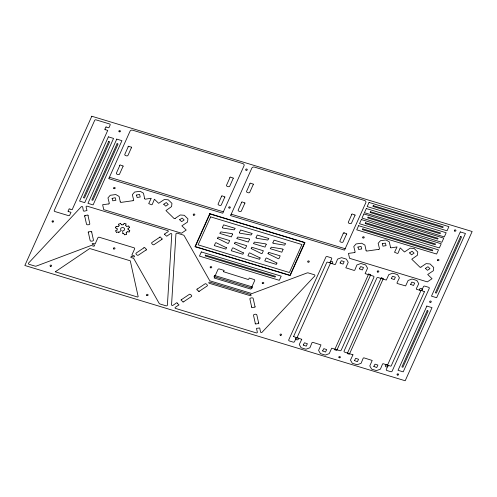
<?xml version="1.0" encoding="UTF-8"?>
<svg xmlns="http://www.w3.org/2000/svg" width="497" height="497" viewBox="0 0 497 497"><rect width="100%" height="100%" fill="white"/><g stroke="black" fill="none" stroke-linecap="round" stroke-linejoin="round"><path stroke-width="0.75" d="M125.716 225.514L126.021 224.017M366.009 250.507L366.606 251.109L378.702 249.37M120.187 201.838L120.777 202.441L132.873 200.701M144.565 198.595L145.112 199.204L151.218 198.26L148.702 203.596L151.622 204.789L152.244 204.46L154.412 199.229L158.649 203.316L164.314 199.502L168.297 199.819L171.943 203.354L171.602 206.566L165.942 210.56L174.23 218.643L175.155 218.494M390.387 247.264L390.934 247.866L397.041 246.928L394.531 252.265L397.445 253.451L398.066 253.128L400.234 247.897L404.477 251.985L410.143 248.171L414.125 248.488L417.766 252.016L417.43 255.228L411.764 259.223L420.052 267.305L420.978 267.162M119.734 165.675L116.447 172.993C115.285 174.149 119.622 175.472 119.622 173.95L122.902 166.638M128.133 146.944L124.853 154.256C123.71 155.412 127.909 156.71 128.046 155.263L131.307 147.907M115.472 227.794L116.099 226.402M129.152 231.937L129.779 230.546M221.476 196.508L218.195 203.826C217.021 204.981 221.37 206.311 221.364 204.789L224.644 197.471M229.875 177.777L226.595 185.095C225.439 186.245 229.664 187.543 229.788 186.095L233.05 178.74M241.53 202.59L238.249 209.902C237.094 211.063 241.418 212.387 241.424 210.865L244.704 203.553M249.935 183.859L246.649 191.171C245.493 192.333 249.823 193.681 249.823 192.134L253.103 184.822M343.272 233.422L339.991 240.741C338.817 241.902 343.166 243.219 343.166 241.704L346.446 234.385M351.677 214.692L348.397 222.01C347.223 223.165 351.572 224.52 351.565 222.973L354.846 215.655M123.163 224.737L124.113 223.439M126.201 232.646L127.17 231.776M118.92 232.447L121.187 230.465M118.124 226.57L119.075 225.762M175.186 218.382L180.274 214.971L184.257 215.288L187.897 218.817L187.562 222.029L181.877 225.831L186.207 230.049L181.498 233.205L103.73 209.635L102.643 204.721L108.501 203.944M143.788 247.947L136.395 252.905C134.65 253.308 137.756 256.421 138.57 255.017L145.963 250.059M159.487 237.429L152.101 242.387C150.324 242.778 153.486 245.878 154.275 244.493L161.668 239.535M181.672 299.505L189.059 294.547C189.86 293.162 192.923 296.169 191.289 296.659L183.847 301.611M197.371 288.981L204.764 284.023C205.547 282.638 208.721 285.738 206.938 286.129L199.545 291.087M421.009 267.051L426.097 263.634L430.079 263.95L433.726 267.485L433.39 270.697L427.7 274.499L432.036 278.718L427.327 281.874L349.559 258.303L348.465 253.389L354.324 252.606M115.683 230.819L117.106 230.012M128.071 228.371L129.568 227.52M118.702 224.122L120.367 223.507M124.884 234.832L126.549 234.217M126.897 226.383L128.704 226.023M116.546 232.316L118.205 231.981M85.453 215.406L87.037 215.195A0.621 0.503 1.9 0 1 88.112 215.679M122.939 233.696L123.635 233.627M121.703 224.824L123.039 224.793M116.205 226.352L117.994 226.607M127.3 231.739L129.046 231.987M133.053 200.769L133.743 200.285L132.339 194.662L134.619 192.035L140.179 191.295L143.459 193.178L144.633 198.496M108.675 204.012L109.371 203.565L107.961 197.899L110.241 195.278L115.801 194.538L119.081 196.421L120.255 201.732M378.832 249.419L379.571 248.991L378.161 243.325L380.441 240.703L386.007 239.964L389.281 241.846L390.456 247.158M354.454 252.662L355.193 252.234L353.783 246.568L356.069 243.946L361.63 243.207L364.904 245.089L366.078 250.401M106.749 127.189L108.886 127.828L110.148 125.02A1.025 0.832 1.9 0 0 109.526 123.946L96.002 119.852A1.025 0.832 1.9 0 0 94.691 120.336L54.266 210.448A1.025 0.832 1.9 0 0 54.881 211.523L68.406 215.617A1.025 0.832 1.9 0 0 69.723 215.133L70.984 212.325L68.853 211.672M69.996 209.119L72.133 209.759L107.737 130.394L105.606 129.742M344.402 233.012L345.918 233.466A0.621 0.503 1.9 0 1 346.552 234.317M109.415 177.255L223.377 211.803M231.211 214.182L345.173 248.73M124.231 223.408L125.958 223.93M128.17 229.695L129.736 230.453M115.515 227.887L117.043 228.626M125.766 225.619L126.76 226.352M118.336 232.018L118.814 232.447M198.303 290.987L197.266 289.987A0.621 0.503 1.9 0 1 197.241 288.999M120.485 223.532L121.579 224.774M123.765 233.665L124.766 234.808M128.816 226.067L129.599 227.421M115.652 230.919L116.435 232.273M126.163 232.758L126.605 234.13M118.646 224.209L119.112 225.657M254.955 306.432L253.253 298.722C253.582 297.169 249.009 297.846 249.929 299.163L251.637 306.879M258.589 322.814L256.887 315.104C257.21 313.582 252.638 314.21 253.563 315.545L255.272 323.261M88.062 215.779L89.771 223.495C90.703 224.849 86.111 225.445 86.447 223.936L84.745 216.226M91.696 232.161L93.405 239.877C94.337 241.213 89.764 241.797 90.087 240.318L88.379 232.608M128.021 228.471L128.102 229.595M122.697 230.919L122.852 233.64M117.112 228.726L117.162 229.912M121.013 230.161A2.031 1.646 1.9 0 1 121.628 227.732A2.031 1.646 1.9 0 1 124.517 228.608A2.031 1.646 1.9 0 1 123.07 230.788M84.658 216.139A0.621 0.503 1.9 0 1 85.459 215.394M91.746 232.062A0.621 0.503 1.9 0 0 90.665 231.571L89.087 231.788A0.621 0.503 1.9 0 0 88.292 232.521M143.832 247.848A0.621 0.503 1.9 0 1 145.043 248.046L146.068 249.053A0.621 0.503 1.9 0 1 146.093 250.041M159.531 237.324A0.621 0.503 1.9 0 1 160.742 237.529L161.767 238.535A0.621 0.503 1.9 0 1 161.798 239.523M199.502 291.192A0.621 0.503 1.9 0 1 198.297 290.987M183.803 301.71A0.621 0.503 1.9 0 1 182.592 301.511L181.567 300.505A0.621 0.503 1.9 0 1 181.535 299.517M251.588 306.978A0.621 0.503 1.9 0 0 252.669 307.469L254.247 307.252A0.621 0.503 1.9 0 0 255.042 306.519M255.222 323.361A0.621 0.503 1.9 0 0 256.303 323.851L257.881 323.634A0.621 0.503 1.9 0 0 258.682 322.901M177.336 303.182A0.808 0.652 1.9 0 0 177.51 303.487L178.206 304.164A0.808 0.652 1.9 0 0 178.547 304.363A0.621 0.503 1.9 0 1 178.442 305.32A0.808 0.652 1.9 0 0 178.069 305.469L175.329 307.32A0.808 0.652 1.9 0 0 175.578 308.432L256.253 332.884A0.808 0.652 1.9 0 0 257.328 332.17L256.676 329.231A0.808 0.652 1.9 0 0 256.514 328.939L256.495 328.405L257.123 328.244A0.808 0.652 1.9 0 0 257.514 328.268L258.657 328.119A0.808 0.652 1.9 0 0 259.018 327.989L259.645 327.964L259.9 328.455A0.808 0.652 1.9 0 0 259.863 328.809L260.577 332.039A0.808 0.652 1.9 0 0 262.018 332.331L314.725 276.009A1.025 0.832 1.9 0 0 314.253 274.729L308.295 272.921A1.621 1.311 1.9 0 0 307.04 272.959L252.6 293.354A1.615 1.305 1.9 0 1 251.352 293.392L210.411 280.985A1.615 1.305 1.9 0 1 209.492 280.289L184.194 235.721A1.621 1.311 1.9 0 0 183.269 235.031L177.311 233.223A1.025 0.832 1.9 0 0 175.938 233.944L171.552 304.823A0.808 0.652 1.9 0 0 172.881 305.369L175.895 303.356A0.808 0.652 1.9 0 0 176.137 303.089A0.621 0.503 1.9 0 1 177.323 303.189M128.108 146.839A0.621 0.503 1.9 0 1 129.27 146.522L130.773 146.988A0.621 0.503 1.9 0 1 131.413 147.839M119.702 165.569A0.621 0.503 1.9 0 1 120.87 165.252L122.374 165.718A0.621 0.503 1.9 0 1 123.007 166.57M221.451 196.402A0.621 0.503 1.9 0 1 222.613 196.091L224.116 196.551A0.621 0.503 1.9 0 1 224.75 197.402M229.85 177.671A0.621 0.503 1.9 0 1 231.018 177.361L232.521 177.82A0.621 0.503 1.9 0 1 233.155 178.672M249.904 183.753A0.621 0.503 1.9 0 1 251.072 183.436L252.575 183.902A0.621 0.503 1.9 0 1 253.209 184.754M241.505 202.484A0.621 0.503 1.9 0 1 242.666 202.167L244.17 202.633A0.621 0.503 1.9 0 1 244.81 203.484M351.652 214.586A0.621 0.503 1.9 0 1 352.814 214.275L354.318 214.735A0.621 0.503 1.9 0 1 354.951 215.586M343.247 233.317A0.621 0.503 1.9 0 1 344.415 233.006M68.723 211.691A0.621 0.503 1.9 0 1 68.319 210.747L68.866 209.535A0.621 0.503 1.9 0 1 69.909 209.038M105.476 129.76A0.621 0.503 1.9 0 1 105.072 128.816L105.619 127.605A0.621 0.503 1.9 0 1 106.662 127.102M223.575 271.729L248.121 279.463L248.668 279.314L249.252 278.04L254.085 279.507A1.025 0.832 1.9 0 1 254.7 280.575L250.867 289.117L214.157 277.991L217.99 269.449A1.025 0.832 1.9 0 1 219.307 268.964L224.135 270.424L223.575 271.697M163.749 204.242L165.756 206.156L168.253 204.453L166.284 202.546L163.755 204.211M179.653 219.749L181.66 221.662L184.151 219.96L182.101 218.046L179.653 219.749M409.578 252.911L411.584 254.824L414.076 253.122L412.069 251.209L409.578 252.911M425.475 268.417L427.482 270.325L429.98 268.622L427.967 266.715L425.488 268.349M293.597 336.45L295.032 337.09A1.454 1.174 1.9 0 1 295.901 338.606A1.274 1.025 1.9 0 0 296.777 339.786A1.274 1.025 1.9 0 0 298.318 339.24A1.274 1.025 1.9 0 0 297.802 337.935A0.808 0.652 1.9 0 1 297.312 337.09L330.219 263.739A0.808 0.652 1.9 0 1 331.25 263.354A1.274 1.025 1.9 0 0 332.679 262.64A1.274 1.025 1.9 0 0 331.94 261.397A1.274 1.025 1.9 0 0 330.343 261.832A1.454 1.174 1.9 0 1 328.48 262.522L327.424 262.068L326.815 262.354L293.597 336.45M301.76 339.302L299.269 344.558L301.12 347.77L305.953 349.236L309.898 347.782L312.066 342.557L312.762 342.334L320.969 344.899L318.589 350.416L320.441 353.622L325.274 355.088L329.219 353.634L331.71 348.18L339.867 350.689A1.025 0.832 1.9 0 0 341.184 350.205L373.943 277.177A1.025 0.832 1.9 0 0 373.322 276.108L365.109 273.617L367.55 268.181L365.699 264.969L360.865 263.509L356.927 264.957L354.771 270.151L354.106 270.424L345.819 267.802L348.229 262.323L346.378 259.117L341.545 257.651L337.6 259.105L335.432 264.329L334.947 264.584L329.828 262.888L331.704 258.8A1.025 0.832 1.9 0 0 331.083 257.732L327.219 256.564A1.025 0.832 1.9 0 0 325.908 257.048L288.745 339.886A1.025 0.832 1.9 0 0 289.366 340.954L293.23 342.122A1.025 0.832 1.9 0 0 294.541 341.638L296.392 337.513L301.76 339.302M303.282 345.055L306.233 346.161L307.37 343.713L304.45 342.793L303.282 345.055M322.609 350.913L325.504 352.031L326.709 349.615L323.827 348.633L322.609 350.913M340.097 262.994L343.048 264.093L344.185 261.646L341.315 260.708L340.097 262.994M352.957 354.815L350.466 360.077L352.317 363.282L357.144 364.748L361.089 363.295L363.245 358.107L363.854 357.828L372.197 360.455L369.787 365.929L371.638 369.141L376.471 370.607L380.41 369.153L382.566 363.966L383.069 363.674L388.163 365.326L386.312 369.451A1.025 0.832 1.9 0 0 386.933 370.526L390.797 371.694A1.025 0.832 1.9 0 0 392.108 371.209L429.271 288.372A1.025 0.832 1.9 0 0 428.65 287.303L424.786 286.129A1.025 0.832 1.9 0 0 423.469 286.614L421.618 290.745L416.443 289.279L416.287 288.794L418.747 283.694L416.89 280.488L412.063 279.022L408.118 280.476L405.627 285.93L397.209 283.476L396.966 282.936L399.426 277.842L397.569 274.63L392.742 273.17L388.797 274.617L386.306 280.072L378.149 277.568A1.025 0.832 1.9 0 0 376.832 278.053L344.073 351.081A1.025 0.832 1.9 0 0 344.694 352.149L352.957 354.815M354.479 360.573L357.374 361.692L358.579 359.275L355.697 358.294L354.485 360.53M359.418 268.846L362.313 269.964L363.524 267.548L360.636 266.566L359.418 268.846M373.8 366.432L376.751 367.531L377.888 365.084L375.018 364.146L373.8 366.432M391.294 278.506L394.239 279.606L395.376 277.164L392.512 276.226L391.301 278.463M410.615 284.365L413.51 285.483L414.715 283.066L411.833 282.085L410.615 284.365M424.419 291.758L391.207 365.885L390.642 366.19L389.536 365.736A1.454 1.174 1.9 0 0 387.672 366.419A1.274 1.025 1.9 0 1 386.076 366.854A1.274 1.025 1.9 0 1 385.337 365.618A1.274 1.025 1.9 0 1 386.765 364.897A0.808 0.652 1.9 0 0 387.797 364.512L420.704 291.161A0.808 0.652 1.9 0 0 420.213 290.323A1.274 1.025 1.9 0 1 419.698 289.012A1.274 1.025 1.9 0 1 421.239 288.465A1.274 1.025 1.9 0 1 422.115 289.645A1.454 1.174 1.9 0 0 422.984 291.161L424.419 291.758M112.117 198.396L112.807 200.8L115.888 200.285L115.192 197.738L112.117 198.396M136.451 195.091L137.147 197.495L140.229 196.98L139.57 194.451L136.458 195.06M357.939 247.065L358.635 249.469L361.717 248.954L361.052 246.425L357.939 247.065M382.28 243.76L382.976 246.158L386.057 245.648L385.361 243.101L382.28 243.723M164.401 234.162L166.681 236.255L170.452 233.665A0.808 0.652 1.9 0 1 171.782 234.217L167.396 305.096A1.025 0.832 1.9 0 1 166.023 305.817L160.065 304.009A1.621 1.311 1.9 0 1 159.139 303.319L133.674 258.372L130.804 257.415L131.332 256.247L133.5 256.906A0.77 0.621 1.9 0 0 134.488 256.545A0.77 0.621 1.9 0 0 134.022 255.744L131.854 255.085L134.637 248.867A1.025 0.832 1.9 0 0 134.022 247.798L99.245 237.255A1.025 0.832 1.9 0 0 97.928 237.74L95.138 243.959L93.206 243.368A0.77 0.621 1.9 0 0 92.225 243.735A0.77 0.621 1.9 0 0 92.684 244.536L94.616 245.12L94.095 246.288L91.125 245.499L36.293 266.081A1.621 1.311 1.9 0 1 35.045 266.119L29.081 264.311A1.025 0.832 1.9 0 1 28.609 263.031L81.247 206.777A0.808 0.652 1.9 0 1 82.695 207.069L83.359 210.834L84.012 211.213L86.987 210.548L86.093 206.895A0.808 0.652 1.9 0 1 87.161 206.18L167.756 230.602A0.808 0.652 1.9 0 1 168.005 231.72L164.414 234.112M55.31 271.797L137.52 297.038L138.197 296.746L130.282 260.807L89.746 248.519L55.316 271.772M217.537 238.38L227.943 243.48L228.496 243.257L229.707 240.567L218.115 237.057L217.537 238.38M222.376 227.601L222.768 228.042L234.106 229.85L235.187 228.359L223.594 224.843L222.376 227.576M226.458 247.748L225.874 249.115L214.282 245.599L215.493 242.909L216.052 242.691L226.458 247.748M232.571 234.118L231.353 236.901L219.761 233.385L220.842 231.894L232.18 233.702L232.571 234.143M234.516 243.53L244.922 248.624L245.475 248.407L246.686 245.717L235.093 242.201L234.522 243.493M239.355 232.745L239.747 233.186L251.078 234.994L252.165 233.503L240.573 229.987L239.361 232.702M243.431 252.892L242.853 254.259L231.26 250.743L232.472 248.053L233.025 247.835L243.431 252.892M249.55 239.262L248.332 242.045L236.74 238.529L237.777 237.038L249.159 238.846L249.55 239.262M251.19 248.581L261.596 253.681L262.155 253.458L263.36 250.768L251.768 247.257L251.196 248.543M256.03 237.802L256.421 238.237L267.759 240.045L268.84 238.554L257.247 235.044L256.036 237.752M260.111 257.949L259.527 259.31L247.935 255.8L249.146 253.11L249.705 252.886L260.111 257.949M266.23 244.319L265.007 247.096L253.414 243.586L254.458 242.095L265.833 243.903L266.23 244.319M268.02 253.681L278.419 258.775L278.979 258.558L280.19 255.868L268.597 252.358L268.02 253.681M272.853 242.896L273.251 243.337L284.582 245.145L285.663 243.654L274.071 240.144L272.859 242.878M276.935 263.05L276.357 264.41L264.764 260.9L265.97 258.21L266.529 257.986L276.935 263.05M283.054 249.419L281.836 252.196L270.244 248.686L271.325 247.195L282.656 249.003L283.054 249.438M109.079 178.007L108.787 178.672L222.743 213.219L244.046 165.725A2.056 1.659 1.9 0 0 242.809 163.588L132.674 130.208A2.056 1.659 1.9 0 0 130.046 131.177L109.079 178.007M230.881 214.921L230.583 215.586L344.539 250.134L365.842 202.639A2.056 1.659 1.9 0 0 364.612 200.502L254.476 167.122A2.056 1.659 1.9 0 0 251.849 168.092L230.881 214.921M91.802 116.236L24.85 265.491L405.198 380.764L472.15 231.509L91.802 116.236M108.377 136.849L79.57 201.074L84.739 202.646L113.552 138.415L108.377 136.849M108.688 141.459L83.44 197.731L84.434 198.036L109.675 141.757L108.688 141.459M116.758 139.11L87.95 203.335L93.119 204.907L121.933 140.676L116.758 139.11M117.068 143.72L91.827 199.993L92.815 200.297L118.056 144.018L117.068 143.72M209.759 213.679L194.942 246.711L290.186 275.574L305.009 242.542L209.759 213.679M209.958 213.965L195.321 246.593L289.993 275.288L304.63 242.66L209.958 213.965M210.653 216.885L198.11 244.853L289.403 272.524L301.952 244.555L210.653 216.885M201.328 251.942L199.459 256.104L279.333 280.314L281.196 276.152L201.328 251.942M205.516 255.123L205.162 255.918L275.145 277.133L275.5 276.338L205.516 255.123M214.555 275.468L214.033 276.63L252.035 288.148L252.557 286.986L214.555 275.468M358.61 225.681L356.747 229.838L436.621 254.048L438.484 249.885L358.61 225.681M361.356 219.562L359.493 223.725L439.367 247.928L441.23 243.772L361.356 219.562M363.879 213.934L362.015 218.096L441.889 242.3L443.753 238.144L363.879 213.934M366.295 208.554L364.431 212.71L444.306 236.92L446.169 232.758L366.295 208.554M369.041 202.434L367.171 206.597L447.045 230.801L448.915 226.644L369.041 202.434M362.804 228.862L362.443 229.657L432.427 250.867L432.788 250.072L362.804 228.862M365.55 222.743L365.189 223.538L435.173 244.748L435.534 243.952L365.55 222.743M368.072 217.114L367.712 217.91L437.695 239.119L438.056 238.324L368.072 217.114M370.489 211.734L370.128 212.53L440.112 233.739L440.472 232.944L370.489 211.734M373.228 205.615L372.874 206.41L442.858 227.62L443.212 226.825L373.228 205.615M368.644 274.021L334.661 349.77L336.767 350.41L370.75 274.661L368.644 274.021M381.249 277.842L347.266 353.591L349.372 354.231L383.355 278.482L381.249 277.842M426.848 306.071L398.041 370.296L403.21 371.868L432.023 307.637L426.848 306.071M460.284 231.919L431.471 296.15L436.646 297.722L465.459 233.491L460.284 231.919M427.159 310.681L401.918 366.954L402.905 367.258L428.147 310.979L427.159 310.681M460.595 236.535L435.347 292.808L436.335 293.112L461.583 236.833L460.595 236.535M250.65 294.504L209.833 282.128A0.77 0.621 1.9 0 0 208.846 282.495A0.77 0.621 1.9 0 0 209.312 283.296L250.128 295.665A0.77 0.621 1.9 0 0 251.109 295.305A0.77 0.621 1.9 0 0 250.65 294.504M229.08 207.994A0.808 0.652 1.9 0 0 230.335 207.504A0.808 0.652 1.9 0 0 229.167 206.864A0.808 0.652 1.9 0 0 229.08 207.994M246.04 170.185A0.808 0.652 1.9 0 0 247.295 169.694A0.808 0.652 1.9 0 0 246.127 169.055A0.808 0.652 1.9 0 0 246.04 170.185M146.851 295.498A0.808 0.652 1.9 0 0 148.106 295.007A0.808 0.652 1.9 0 0 146.938 294.367A0.808 0.652 1.9 0 0 146.851 295.498M52.39 221.96A0.808 0.652 1.9 0 0 53.645 221.469A0.808 0.652 1.9 0 0 52.477 220.83A0.808 0.652 1.9 0 0 52.39 221.96M339.147 357.71A0.808 0.652 1.9 0 0 340.402 357.219A0.808 0.652 1.9 0 0 339.234 356.579A0.808 0.652 1.9 0 0 339.147 357.71M437.739 260.577A0.808 0.652 1.9 0 0 438.994 260.086A0.808 0.652 1.9 0 0 437.826 259.446A0.808 0.652 1.9 0 0 437.739 260.577M362.996 237.92A0.808 0.652 1.9 0 0 364.251 237.429A0.808 0.652 1.9 0 0 363.083 236.796A0.808 0.652 1.9 0 0 362.996 237.92M280.339 335.264A0.808 0.652 1.9 0 0 281.594 334.773A0.808 0.652 1.9 0 0 280.426 334.133A0.808 0.652 1.9 0 0 280.339 335.264M262.553 283.532A0.808 0.652 1.9 0 0 263.801 283.041A0.808 0.652 1.9 0 0 262.633 282.408A0.808 0.652 1.9 0 0 262.553 283.532M210.498 267.759A0.808 0.652 1.9 0 0 211.753 267.268A0.808 0.652 1.9 0 0 210.585 266.628A0.808 0.652 1.9 0 0 210.498 267.759M113.751 248.947A0.808 0.652 1.9 0 0 115 248.457A0.808 0.652 1.9 0 0 113.832 247.817A0.808 0.652 1.9 0 0 113.751 248.947M113.931 188.587A0.808 0.652 1.9 0 0 115.186 188.096A0.808 0.652 1.9 0 0 114.018 187.456A0.808 0.652 1.9 0 0 113.931 188.587M308.047 262.081A0.808 0.652 1.9 0 0 309.302 261.59A0.808 0.652 1.9 0 0 308.134 260.95A0.808 0.652 1.9 0 0 308.047 262.081M193.6 215.164A0.808 0.652 1.9 0 0 194.855 214.673A0.808 0.652 1.9 0 0 193.687 214.033A0.808 0.652 1.9 0 0 193.6 215.164M119.205 131.748A0.808 0.652 1.9 0 0 120.46 131.258A0.808 0.652 1.9 0 0 119.292 130.618A0.808 0.652 1.9 0 0 119.205 131.748M50.396 266.268A0.808 0.652 1.9 0 0 51.651 265.777A0.808 0.652 1.9 0 0 50.483 265.137A0.808 0.652 1.9 0 0 50.396 266.268M397.376 375.011A0.808 0.652 1.9 0 0 398.631 374.521A0.808 0.652 1.9 0 0 397.463 373.887A0.808 0.652 1.9 0 0 397.376 375.011M454.705 231.068A0.808 0.652 1.9 0 0 455.954 230.577A0.808 0.652 1.9 0 0 454.786 229.937A0.808 0.652 1.9 0 0 454.705 231.068M430.029 302.226A0.808 0.652 1.9 0 0 431.284 301.735A0.808 0.652 1.9 0 0 430.11 301.095A0.808 0.652 1.9 0 0 430.029 302.226M377.583 272.021A0.808 0.652 1.9 0 0 378.838 271.53A0.808 0.652 1.9 0 0 377.67 270.896A0.808 0.652 1.9 0 0 377.583 272.021"/></g></svg>
